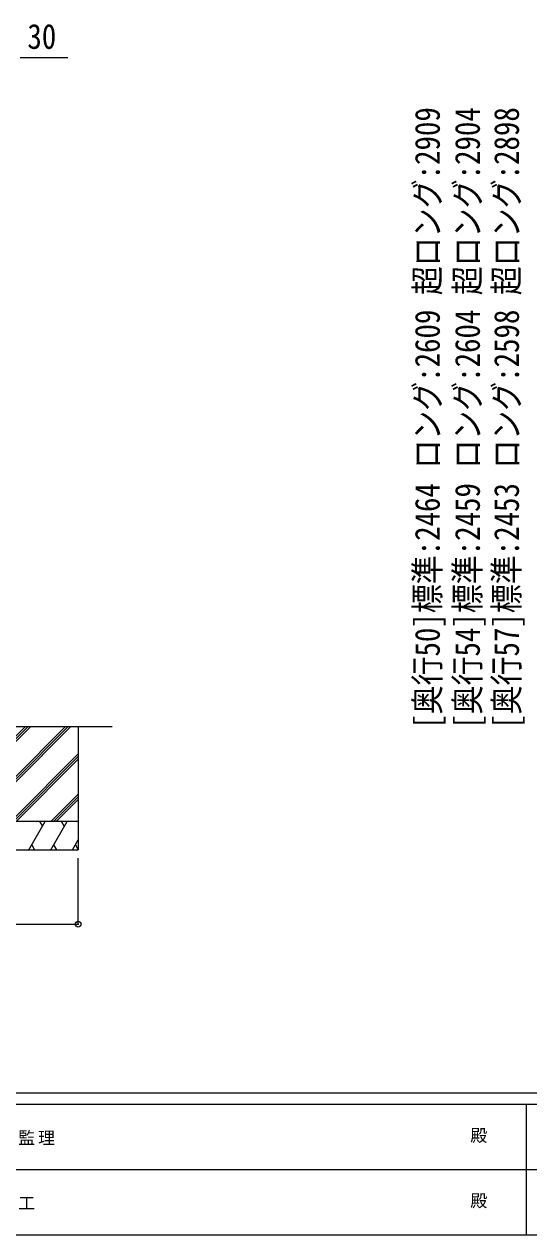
# Model space of a CAD drawing. Units: millimetres at full size, sheet at 1:30; some dimension numbers follow another scale. Extents: x -8432 to 8432, y -5820 to 5820.
# Drawn here: x -3105 to -435, y -5820 to 579 of the extents above; entities that cross this region are included whole.
import ezdxf
from ezdxf.enums import TextEntityAlignment as Align

# ---------------------------------------------------------------- set-up
doc = ezdxf.new("R2010")
doc.units = ezdxf.units.MM
doc.header["$LTSCALE"] = 30
doc.header["$PDMODE"] = 32
doc.header["$PDSIZE"] = 30
for name, color, linetype, lineweight in [('0-3_ELV2', 7, 'Continuous', 9), ('0-6_OTH_LINE', 7, 'Continuous', 9), ('0-E_DET2', 6, 'Continuous', 9), ('F-0_240', 7, 'Continuous', 9)]:
    doc.layers.add(name, color=color, linetype=linetype, lineweight=lineweight)
doc.styles.add('ＭＳ ゴシック', font='')
doc.styles.get('ＭＳ ゴシック').set_extended_font_data('MS Gothic')

msp = doc.modelspace()

# ---------------------------------------------------------------- linework, layer by layer
at = {"layer": '0-3_ELV2'}
for p, q in [((-2639.4, -3134.45), (-3156.83, -3134.45)), ((-3156.83, -3431.96), (-2859.32, -3134.45)), ((-3156.83, -3403.68), (-2887.6, -3134.45)), ((-3156.83, -3417.82), (-2873.46, -3134.45)), ((-3156.83, -3219.83), (-3071.45, -3134.45)), ((-3156.83, -3205.69), (-3085.59, -3134.45)), ((-3156.83, -3191.55), (-3099.73, -3134.45)), ((-2819.33, -3134.45), (-2819.33, -3784.45)), ((-3156.83, -3615.81), (-2819.33, -3278.31)), ((-3156.83, -3629.95), (-2819.33, -3292.46)), ((-3147.19, -3634.45), (-2819.33, -3306.6)), ((-2963.34, -3634.45), (-2819.33, -3490.44)), ((-2949.2, -3634.45), (-2819.33, -3504.59)), ((-2935.05, -3634.45), (-2819.33, -3518.73)), ((-2819.33, -3634.45), (-3619.33, -3634.45)), ((-3080.18, -3784.45), (-2993.58, -3634.45)), ((-3023.58, -3634.45), (-3008.58, -3660.43)), ((-2964.71, -3784.45), (-2878.11, -3634.45)), ((-2893.11, -3660.43), (-2908.11, -3634.45)), ((-3065.18, -3758.47), (-3050.19, -3784.45)), ((-2949.71, -3758.47), (-2934.71, -3784.45)), ((-2849.24, -3784.45), (-2819.33, -3732.64)), ((-2834.24, -3758.47), (-2819.33, -3784.3)), ((-3619.33, -3784.45), (-2819.33, -3784.45))]:
    msp.add_line(p, q, dxfattribs=at)
at = {"layer": '0-3_ELV2', "color": 6}
for p, q in [((-2819.33, -4177.99), (-2819.33, -3828.99)), ((-3619.33, -4177.99), (-2819.33, -4177.99))]:
    msp.add_line(p, q, dxfattribs=at)
msp.add_point((-2819.33, -4177.99), dxfattribs=at)
at = {"layer": '0-E_DET2'}
msp.add_line((-3125.83, 403.33), (-2873.32, 403.33), dxfattribs=at)
at = {"layer": 'F-0_240', "color": 5}
for p, q in [((-8432.06, -5070), (8007.94, -5070)), ((-8432.06, -5130), (5341.19, -5130)), ((-448.82, -5130), (-448.82, -5820)), ((-3448.82, -5475), (2701.18, -5475)), ((-8432.06, -5820), (8007.94, -5820))]:
    msp.add_line(p, q, dxfattribs=at)

# ---------------------------------------------------------------- texts
at = {"layer": '0-6_OTH_LINE', "style": 'ＭＳ ゴシック', "width": 0.85}
for s, p in [('[奥行50]標準:2464 ロング:2609 超ロング:2909', (-866.54, -3145.56)), ('[奥行54]標準:2459 ロング:2604 超ロング:2904', (-654.53, -3145.56)), ('[奥行57]標準:2453 ロング:2598 超ロング:2898', (-447.57, -3145.56))]:
    msp.add_text(s, height=132, rotation=90, dxfattribs=at).set_placement(p, align=Align.BOTTOM_LEFT)
at = {"layer": '0-E_DET2', "color": 7, "style": 'ＭＳ ゴシック', "width": 0.85}
msp.add_text('30', height=132, dxfattribs=at).set_placement((-3087.91, 409.33), align=Align.BOTTOM_LEFT)
at = {"layer": 'F-0_240', "style": 'ＭＳ ゴシック'}
for p in [(-744.53, -5347.5), (-744.53, -5692.5)]:
    msp.add_text('殿', height=65.98, dxfattribs=at).set_placement(p, align=Align.BOTTOM_LEFT)
at = {"layer": 'F-0_240', "char_height": 65.98, "attachment_point": 7, "style": 'ＭＳ ゴシック'}
for s, insert in [('\\T1.17;設計監理', (-3347.49, -5347.5)), ('\\T1.17;施\u3000工', (-3347.49, -5692.5))]:
    msp.add_mtext(s, dxfattribs=dict(at, insert=insert))

doc.saveas('drawing.dxf')
